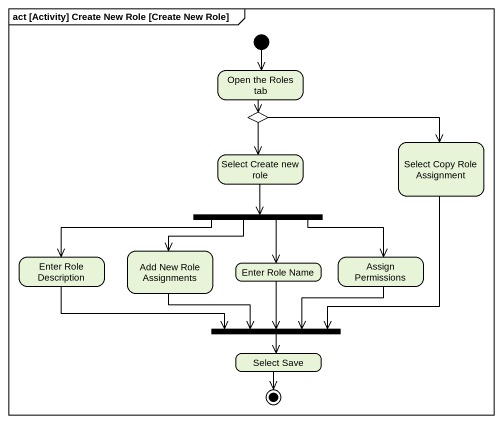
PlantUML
@startuml
mainframe act [Activity] Create New Role [Create New Role]
hide empty description
state "Open the Roles tab" as Open_the_Roles_tab
state choice1 <<choice>>
state "Select Create new role" as Select_Create_new_role
state "Select Copy Role Assignment" as Select_Copy_Role_Assignment
state fork1 <<fork>>
state "Enter Role Description" as Enter_Role_Description
state "Add New Role Assignments" as Add_New_Role_Assignments
state "Enter Role Name" as Enter_Role_Name
state "Assign Permissions" as Assign_Permissions
state fork2 <<join>>
state "Select Save" as Select_Save
[*] --> Open_the_Roles_tab
Open_the_Roles_tab --> choice1
choice1 --> Select_Create_new_role
choice1 -right-> Select_Copy_Role_Assignment
Select_Create_new_role --> fork1
Select_Copy_Role_Assignment --> fork2
fork1 -left-> Enter_Role_Description
fork1 --> Add_New_Role_Assignments
fork1 --> Enter_Role_Name
fork1 -right-> Assign_Permissions
Enter_Role_Description -right-> fork2
Add_New_Role_Assignments -right-> fork2
Enter_Role_Name --> fork2
Assign_Permissions -left-> fork2
fork2 --> Select_Save
Select_Save --> [*]
@enduml
